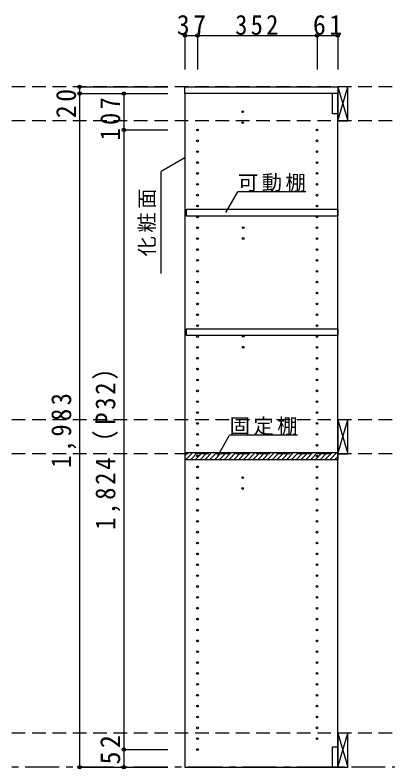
# Model space of a CAD drawing. Units: millimetres at full size, sheet at 1:20; details may follow other scales. Extents: x -8005 to 8005, y -2932 to 2722.
# Drawn here: x -2972 to -1874, y -1716 to 503 of the extents above; entities that cross this region are included whole.
import ezdxf

# ---------------------------------------------------------------- set-up
doc = ezdxf.new("R2010")
doc.units = ezdxf.units.MM
doc.header["$LTSCALE"] = 20
doc.header["$PDMODE"] = 32
doc.header["$PDSIZE"] = 10
doc.linetypes.add('CHAIN1', pattern=[8, 5, -1, 1, -1])
doc.linetypes.add('DASHED2', pattern=[3, 2, -1])
for name, color, linetype in [('0-2_本体', 2, 'Continuous'), ('0-3_固定棚', 2, 'Continuous'), ('0-4_可動棚', 3, 'Continuous'), ('0-5', 4, 'Continuous'), ('0-7_桟木・巾木', 2, 'Continuous'), ('0-8_引き出し', 7, 'Continuous'), ('0-A_文字', 7, 'Continuous'), ('0-B_寸法', 4, 'Continuous'), ('0-C_ハッチ', 4, 'Continuous')]:
    doc.layers.add(name, color=color, linetype=linetype)
doc.styles.add('ＭＳ ゴシック', font='')
doc.styles.get('ＭＳ ゴシック').set_extended_font_data('MS Gothic')

msp = doc.modelspace()

# ---------------------------------------------------------------- linework, layer by layer
at = {"layer": '0-2_本体'}
for p, q in [((-2471.67, 271.73), (-2471.67, 291.73)), ((-2471.67, 291.73), (-2021.67, 291.73)), ((-2021.67, 291.73), (-2021.67, 271.73)), ((-2021.67, 271.73), (-2471.67, 271.73))]:
    msp.add_line(p, q, dxfattribs=at)
at = {"layer": '0-3_固定棚'}
for p, q in [((-2471.67, -785.27), (-2471.67, -805.27)), ((-2471.67, -785.27), (-2021.67, -785.27)), ((-2021.67, -785.27), (-2021.67, -805.27)), ((-2471.67, -805.27), (-2021.67, -805.27))]:
    msp.add_line(p, q, dxfattribs=at)
at = {"layer": '0-4_可動棚', "color": 2}
for points in [[(-2021.67, -88.77), (-2466.67, -88.77), (-2466.67, -68.77), (-2021.67, -68.77)], [(-2021.67, -440.77), (-2466.67, -440.77), (-2466.67, -420.77), (-2021.67, -420.77)]]:
    msp.add_lwpolyline(points, close=True, dxfattribs=at)
at = {"layer": '0-5', "color": 3}
for p, q in [((-2471.67, 271.73), (-2471.67, -1711.27)), ((-2021.67, 271.73), (-2471.67, 271.73)), ((-2021.67, -1711.27), (-2021.67, 271.73)), ((-2471.67, -1711.27), (-2021.67, -1711.27))]:
    msp.add_line(p, q, dxfattribs=at)
at = {"layer": '0-5'}
for centre in [(-2301.67, 218.23), (-2301.67, 186.23), (-2434.67, 164.73), (-2082.67, 164.73), (-2434.67, 132.73), (-2082.67, 132.73), (-2434.67, 100.73), (-2082.67, 100.73), (-2434.67, 68.73), (-2082.67, 68.73), (-2434.67, 36.73), (-2082.67, 36.73), (-2434.67, 4.73), (-2082.67, 4.73), (-2434.67, -27.27), (-2082.67, -27.27), (-2434.67, -59.27), (-2082.67, -59.27), (-2434.67, -91.27), (-2082.67, -91.27), (-2434.67, -123.27), (-2300.01, -122.77), (-2082.67, -123.27), (-2434.67, -155.27), (-2300.01, -154.77), (-2082.67, -155.27), (-2434.67, -187.27), (-2082.67, -187.27), (-2434.67, -219.27), (-2082.67, -219.27), (-2434.67, -251.27), (-2082.67, -251.27), (-2434.67, -283.27), (-2082.67, -283.27), (-2434.67, -315.27), (-2082.67, -315.27), (-2434.67, -347.27), (-2082.67, -347.27), (-2434.67, -379.27), (-2082.67, -379.27), (-2434.67, -411.27), (-2082.67, -411.27), (-2434.67, -443.27), (-2300.01, -442.77), (-2082.67, -443.27), (-2434.67, -475.27), (-2300.01, -474.77), (-2082.67, -475.27), (-2434.67, -507.27), (-2082.67, -507.27), (-2434.67, -539.27), (-2082.67, -539.27), (-2434.67, -571.27), (-2082.67, -571.27), (-2434.67, -603.27), (-2082.67, -603.27), (-2434.67, -635.27), (-2082.67, -635.27), (-2434.67, -667.27), (-2082.67, -667.27), (-2434.67, -699.27), (-2082.67, -699.27), (-2434.67, -731.27), (-2082.67, -731.27), (-2434.67, -763.27), (-2082.67, -763.27), (-2434.67, -795.27), (-2082.67, -795.27), (-2434.67, -827.27), (-2082.67, -827.27), (-2434.67, -859.27), (-2301.67, -858.77), (-2082.67, -859.27), (-2434.67, -891.27), (-2301.67, -890.77), (-2082.67, -891.27), (-2434.67, -923.27), (-2082.67, -923.27), (-2434.67, -955.27), (-2082.67, -955.27), (-2434.67, -987.27), (-2082.67, -987.27), (-2434.67, -1019.27), (-2082.67, -1019.27), (-2434.67, -1051.27), (-2082.67, -1051.27), (-2434.67, -1083.27), (-2082.67, -1083.27), (-2434.67, -1115.27), (-2082.67, -1115.27), (-2434.67, -1147.27), (-2082.67, -1147.27), (-2434.67, -1179.27), (-2082.67, -1179.27), (-2434.67, -1211.27), (-2082.67, -1211.27), (-2434.67, -1243.27), (-2082.67, -1243.27), (-2434.67, -1275.27), (-2082.67, -1275.27), (-2434.67, -1307.27), (-2082.67, -1307.27), (-2434.67, -1339.27), (-2082.67, -1339.27), (-2434.67, -1371.27), (-2082.67, -1371.27), (-2434.67, -1403.27), (-2082.67, -1403.27), (-2434.67, -1435.27), (-2082.67, -1435.27), (-2434.67, -1467.27), (-2082.67, -1467.27), (-2434.67, -1499.27), (-2082.67, -1499.27), (-2434.67, -1531.27), (-2082.67, -1531.27), (-2434.67, -1563.27), (-2082.67, -1563.27), (-2434.67, -1595.27), (-2082.67, -1595.27), (-2434.67, -1627.27), (-2082.67, -1627.27), (-2434.67, -1659.27)]:
    msp.add_circle(centre, 2.5, dxfattribs=at)
at = {"layer": '0-7_桟木・巾木'}
for p, q in [((-2021.67, 271.73), (-2036.67, 271.73)), ((-2036.67, 211.73), (-2036.67, 271.73)), ((-2021.67, 271.73), (-2021.67, 230.73)), ((-2036.67, -1651.27), (-2021.67, -1651.27)), ((-2021.67, -1651.27), (-2021.67, -1711.27))]:
    msp.add_line(p, q, dxfattribs=at)
for points in [[(-2021.67, 211.73), (-2033.16, 211.73), (-2036.67, 211.73)], [(-2021.67, -1711.27), (-2036.67, -1711.27), (-2036.67, -1651.27)]]:
    msp.add_lwpolyline(points, dxfattribs=at)
at = {"layer": '0-8_引き出し', "color": 3}
for p, q in [((-2021.67, 291.73), (-2021.67, 191.73)), ((-1991.67, 291.73), (-2021.67, 291.73)), ((-1991.67, 191.73), (-1991.67, 291.73)), ((-2021.67, 191.73), (-1991.67, 191.73)), ((-2021.67, -1611.27), (-2021.67, -1711.27)), ((-1991.67, -1611.27), (-2021.67, -1611.27)), ((-1991.67, -1711.27), (-1991.67, -1611.27)), ((-2021.67, -1711.27), (-1991.67, -1711.27))]:
    msp.add_line(p, q, dxfattribs=at)
at = {"layer": '0-8_引き出し'}
for p, q in [((-2021.67, 191.73), (-1991.67, 291.73)), ((-2021.67, 291.73), (-1991.67, 191.73)), ((-2021.67, -688.27), (-1991.67, -788.27)), ((-2021.67, -788.27), (-1991.67, -688.27)), ((-2021.67, -1711.27), (-1991.67, -1611.27)), ((-2021.67, -1611.27), (-1991.67, -1711.27))]:
    msp.add_line(p, q, dxfattribs=at)
at = {"layer": '0-8_引き出し', "color": 3}
msp.add_lwpolyline([(-1991.67, -788.27), (-1991.67, -688.27), (-2021.67, -688.27), (-2021.67, -788.27)], close=True, dxfattribs=at)
at = {"layer": '0-A_文字'}
for p, q in [((-2471.67, 82.66), (-2541.67, 42.25)), ((-2541.67, -257.75), (-2541.67, 42.25)), ((-2350.8, -77.83), (-2315.78, -17.18)), ((-2115.78, -17.18), (-2315.78, -17.18)), ((-2375.28, -794.33), (-2340.26, -733.68)), ((-2140.26, -733.68), (-2340.26, -733.68))]:
    msp.add_line(p, q, dxfattribs=at)
at = {"layer": '0-A_文字', "linetype": 'CHAIN1'}
msp.add_line((-1081.67, -1711.27), (-4691.67, -1711.27), dxfattribs=at)
at = {"layer": '0-B_寸法'}
for p, q in [((-2471.67, 442.73), (-2471.67, 342.73)), ((-2471.67, 442.73), (-2021.67, 442.73)), ((-2434.67, 442.73), (-2434.67, 342.73)), ((-2082.67, 442.73), (-2082.67, 342.73)), ((-2021.67, 442.73), (-2021.67, 342.73)), ((-2781.67, 291.73), (-2781.67, 271.73)), ((-2781.67, 291.73), (-2521.67, 291.73)), ((-2781.67, 271.73), (-2521.67, 271.73)), ((-2781.67, 271.73), (-2781.67, -1711.27)), ((-2651.67, 271.73), (-2521.67, 271.73)), ((-2651.67, 271.73), (-2651.67, 164.73)), ((-2651.67, 164.73), (-2521.67, 164.73)), ((-2651.67, 164.73), (-2651.67, -1659.27)), ((-2651.67, -1659.27), (-2521.67, -1659.27)), ((-2651.67, -1659.27), (-2651.67, -1711.27)), ((-2781.67, -1711.27), (-2521.67, -1711.27)), ((-2651.67, -1711.27), (-2521.67, -1711.27))]:
    msp.add_line(p, q, dxfattribs=at)
at = {"layer": '0-B_寸法', "linetype": 'DASHED2'}
for p, q in [((-1081.67, 291.73), (-4691.67, 291.73)), ((-1081.67, 191.73), (-4691.67, 191.73)), ((-1081.67, -688.27), (-4691.67, -688.27)), ((-1081.67, -788.27), (-4691.67, -788.27)), ((-1081.67, -1611.27), (-4691.67, -1611.27))]:
    msp.add_line(p, q, dxfattribs=at)
at = {"layer": '0-B_寸法', "color": 7}
for p in [(-2471.67, 442.73), (-2434.67, 442.73), (-2082.67, 442.73), (-2021.67, 442.73), (-2781.67, 291.73), (-2781.67, 271.73), (-2651.67, 271.73), (-2651.67, 164.73), (-2651.67, -1659.27), (-2781.67, -1711.27), (-2651.67, -1711.27)]:
    msp.add_point(p, dxfattribs=at)
at = {"layer": '0-C_ハッチ'}
for p, q in [((-2471.67, -794.22), (-2462.72, -785.27)), ((-2468.58, -805.27), (-2448.58, -785.27)), ((-2454.43, -805.27), (-2434.43, -785.27)), ((-2440.29, -805.27), (-2420.29, -785.27)), ((-2426.15, -805.27), (-2406.15, -785.27)), ((-2412.01, -805.27), (-2392.01, -785.27)), ((-2397.87, -805.27), (-2377.87, -785.27)), ((-2383.72, -805.27), (-2363.72, -785.27)), ((-2369.58, -805.27), (-2349.58, -785.27)), ((-2355.44, -805.27), (-2335.44, -785.27)), ((-2341.3, -805.27), (-2321.3, -785.27)), ((-2327.16, -805.27), (-2307.16, -785.27)), ((-2313.01, -805.27), (-2293.01, -785.27)), ((-2298.87, -805.27), (-2278.87, -785.27)), ((-2284.73, -805.27), (-2264.73, -785.27)), ((-2270.59, -805.27), (-2250.59, -785.27)), ((-2256.44, -805.27), (-2236.44, -785.27)), ((-2242.3, -805.27), (-2222.3, -785.27)), ((-2228.16, -805.27), (-2208.16, -785.27)), ((-2214.02, -805.27), (-2194.02, -785.27)), ((-2199.88, -805.27), (-2179.88, -785.27)), ((-2185.73, -805.27), (-2165.73, -785.27)), ((-2171.59, -805.27), (-2151.59, -785.27)), ((-2157.45, -805.27), (-2137.45, -785.27)), ((-2143.31, -805.27), (-2123.31, -785.27)), ((-2129.17, -805.27), (-2109.17, -785.27)), ((-2115.02, -805.27), (-2095.02, -785.27)), ((-2100.88, -805.27), (-2080.88, -785.27)), ((-2086.74, -805.27), (-2066.74, -785.27)), ((-2072.6, -805.27), (-2052.6, -785.27)), ((-2058.46, -805.27), (-2038.46, -785.27)), ((-2044.31, -805.27), (-2024.31, -785.27)), ((-2030.17, -805.27), (-2021.67, -796.76))]:
    msp.add_line(p, q, dxfattribs=at)

# ---------------------------------------------------------------- texts
at = {"layer": '0-A_文字', "char_height": 43.99, "attachment_point": 7, "style": 'ＭＳ ゴシック'}
for s, insert in [('\\T1.17;可動棚', (-2315.78, -17.18)), ('\\T1.17;固定棚', (-2340.26, -733.68))]:
    msp.add_mtext(s, dxfattribs=dict(at, insert=insert))
at = {"layer": '0-A_文字', "insert": (-2556.67, -207.75), "char_height": 43.99, "attachment_point": 7, "rotation": 90, "style": 'ＭＳ ゴシック'}
msp.add_mtext('\\T1.17;化粧面', dxfattribs=at)
at = {"layer": '0-B_寸法', "color": 7, "char_height": 58.65, "attachment_point": 7, "style": 'ＭＳ ゴシック'}
for s, insert in [('\\T1.27;\\W0.95;37', (-2495.67, 443.94)), ('\\T1.27;\\W0.9;352', (-2323.67, 443.94)), ('\\T1.27;\\W0.95;61', (-2094.67, 443.94))]:
    msp.add_mtext(s, dxfattribs=dict(at, insert=insert))
at = {"layer": '0-B_寸法', "color": 7, "char_height": 58.65, "attachment_point": 7, "rotation": 90, "style": 'ＭＳ ゴシック'}
for s, insert in [('\\T1.27;\\W0.95;20', (-2791.67, 199.49)), ('\\T1.27;\\W0.9;107', (-2661.67, 133.73)), ('\\T1.23;\\W0.9;1,824（P32）', (-2661.67, -1012.27)), ('\\T1.28;\\W0.9;1,983', (-2791.67, -829.77)), ('\\T1.27;\\W0.95;52', (-2661.67, -1703))]:
    msp.add_mtext(s, dxfattribs=dict(at, insert=insert))

doc.saveas('drawing.dxf')
